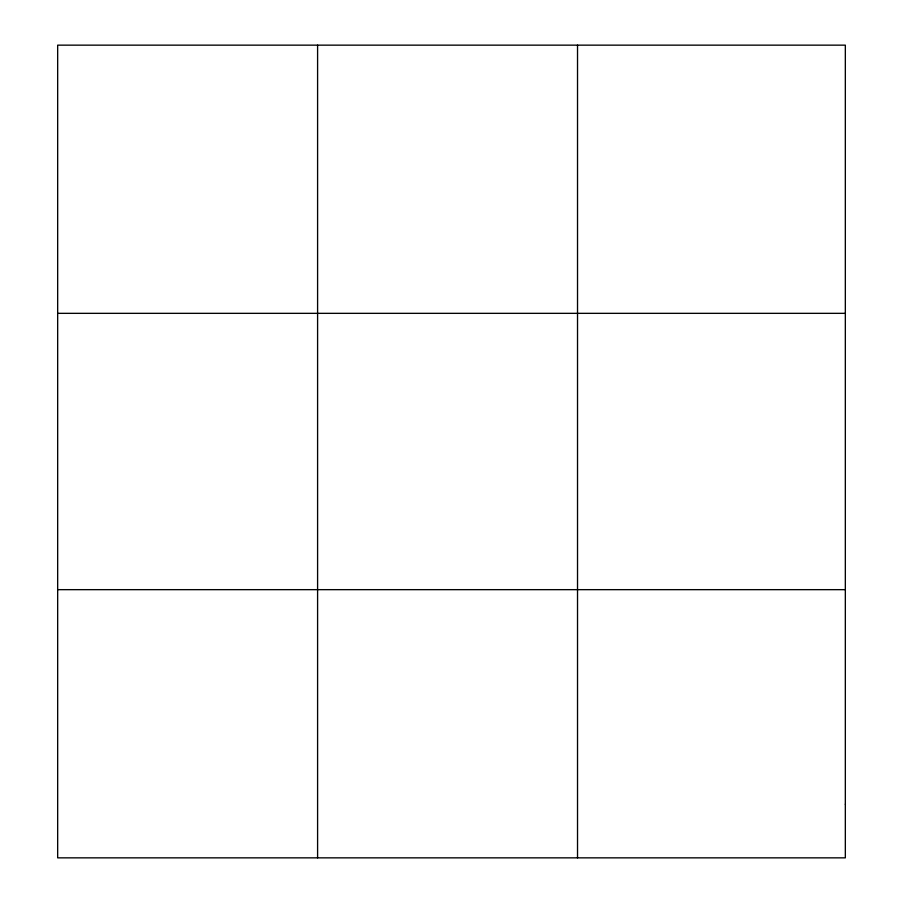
<?xml version="1.0" encoding="UTF-8"?>
<svg xmlns="http://www.w3.org/2000/svg" width="903" height="903" viewBox="0 0 903 903"><rect width="100%" height="100%" fill="white"/><g stroke="black" fill="none" stroke-linecap="round" stroke-linejoin="round"><path stroke-width="1.35" d="M317.596 857.85L317.596 45.15M577.525 857.85L577.525 45.15M57.668 313.341L845.332 313.341M57.668 589.659L845.332 589.659M845.332 804.212L845.332 857.85L57.668 857.85L57.668 45.15L845.332 45.15L845.332 804.212"/></g></svg>
